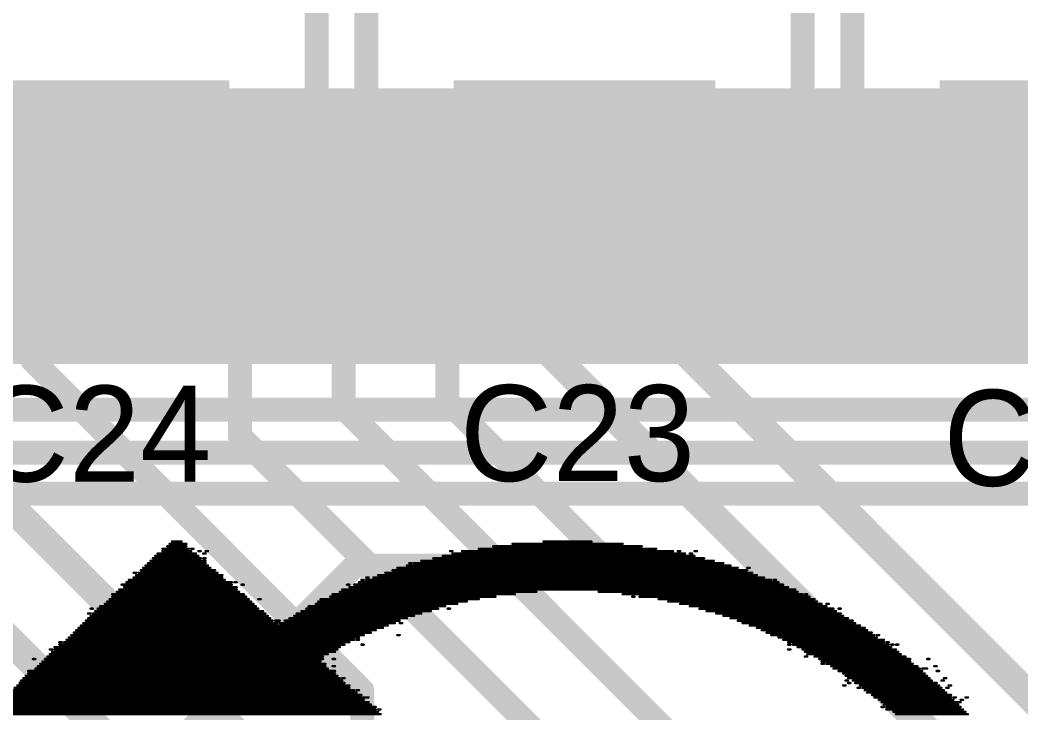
# Model space of a CAD drawing. Header units: millimetres. Extents: x 0.85 to 4.91, y 0.77 to 5.15.
# Drawn here: x 2.6812 to 3.0988, y 1.9545 to 2.2435 of the extents above; entities that cross this region are included whole.
import ezdxf

# ---------------------------------------------------------------- set-up
doc = ezdxf.new("R2010")
doc.units = ezdxf.units.MM
doc.header["$MEASUREMENT"] = 0
for name, color, linetype in [('BottomLayer', 5, 'Continuous'), ('BottomOverlay', 54, 'Continuous'), ('BottomPaste', 16, 'Continuous'), ('BottomSolder', 6, 'Continuous'), ('MultiLayer', 9, 'Continuous'), ('TopLayer', 1, 'Continuous'), ('TopOverlay', 2, 'Continuous'), ('TopPaste', 8, 'Continuous'), ('TopSolder', 216, 'Continuous'), ('ViaHoleLayer', 16, 'Continuous')]:
    doc.layers.add(name, color=color, linetype=linetype)

# ---------------------------------------------------------------- blocks, each defined once
blk = doc.blocks.new('S5P4418_B_8')
at = {"layer": 'BottomLayer'}
for points in [[(-0.03543, -0.98032), (-0.03543, -1.02756), (-0.00787, -0.98032), (-0.00787, -1.02756)], [(0.00787, -0.98032), (0.00787, -1.02756), (0.03543, -0.98032), (0.03543, -1.02756)], [(0.05118, -0.98032), (0.05118, -1.02756), (0.07874, -0.98032), (0.07874, -1.02756)], [(0.09449, -0.98032), (0.09449, -1.02756), (0.12205, -0.98032), (0.12205, -1.02756)], [(0.1378, -0.98032), (0.1378, -1.02756), (0.16535, -0.98032), (0.16535, -1.02756)], [(0.1811, -0.98032), (0.1811, -1.02756), (0.20866, -0.98032), (0.20866, -1.02756)], [(0.22441, -0.98032), (0.22441, -1.02756), (0.25197, -0.98032), (0.25197, -1.02756)], [(0.26772, -0.98032), (0.26772, -1.02756), (0.29528, -0.98032), (0.29528, -1.02756)], [(0.31102, -0.98032), (0.31102, -1.02756), (0.33858, -0.98032), (0.33858, -1.02756)], [(0.35433, -0.98032), (0.35433, -1.02756), (0.38189, -0.98032), (0.38189, -1.02756)]]:
    blk.add_solid(points, dxfattribs=at)
at = {"layer": 'BottomPaste'}
for points in [[(-0.03543, -0.98032), (-0.03543, -1.02756), (-0.00787, -0.98032), (-0.00787, -1.02756)], [(0.00787, -0.98032), (0.00787, -1.02756), (0.03543, -0.98032), (0.03543, -1.02756)], [(0.05118, -0.98032), (0.05118, -1.02756), (0.07874, -0.98032), (0.07874, -1.02756)], [(0.09449, -0.98032), (0.09449, -1.02756), (0.12205, -0.98032), (0.12205, -1.02756)], [(0.1378, -0.98032), (0.1378, -1.02756), (0.16535, -0.98032), (0.16535, -1.02756)], [(0.1811, -0.98032), (0.1811, -1.02756), (0.20866, -0.98032), (0.20866, -1.02756)], [(0.22441, -0.98032), (0.22441, -1.02756), (0.25197, -0.98032), (0.25197, -1.02756)], [(0.26772, -0.98032), (0.26772, -1.02756), (0.29528, -0.98032), (0.29528, -1.02756)], [(0.31102, -0.98032), (0.31102, -1.02756), (0.33858, -0.98032), (0.33858, -1.02756)], [(0.35433, -0.98032), (0.35433, -1.02756), (0.38189, -0.98032), (0.38189, -1.02756)]]:
    blk.add_solid(points, dxfattribs=at)
at = {"layer": 'BottomSolder'}
for points in [[(-0.03943, -0.97632), (-0.03943, -1.03156), (-0.00387, -0.97632), (-0.00387, -1.03156)], [(0.00387, -0.97632), (0.00387, -1.03156), (0.03943, -0.97632), (0.03943, -1.03156)], [(0.04718, -0.97632), (0.04718, -1.03156), (0.08274, -0.97632), (0.08274, -1.03156)], [(0.09049, -0.97632), (0.09049, -1.03156), (0.12605, -0.97632), (0.12605, -1.03156)], [(0.1338, -0.97632), (0.1338, -1.03156), (0.16935, -0.97632), (0.16935, -1.03156)], [(0.1771, -0.97632), (0.1771, -1.03156), (0.21266, -0.97632), (0.21266, -1.03156)], [(0.22041, -0.97632), (0.22041, -1.03156), (0.25597, -0.97632), (0.25597, -1.03156)], [(0.26372, -0.97632), (0.26372, -1.03156), (0.29928, -0.97632), (0.29928, -1.03156)], [(0.30702, -0.97632), (0.30702, -1.03156), (0.34258, -0.97632), (0.34258, -1.03156)], [(0.35033, -0.97632), (0.35033, -1.03156), (0.38589, -0.97632), (0.38589, -1.03156)]]:
    blk.add_solid(points, dxfattribs=at)
blk = doc.blocks.new('593D107X9016D2TE3_77')
at = {"layer": 'TopLayer'}
blk.add_solid([(0.07185, -0.05059), (0.18169, -0.05059), (0.07185, 0.05059), (0.18169, 0.05059)], dxfattribs=at)
at = {"layer": 'TopOverlay', "const_width": 0.01}
for points in [[(0.15, -0.091), (0.15, -0.062)], [(0.15, -0.091), (-0.142, -0.091)]]:
    blk.add_lwpolyline(points, dxfattribs=at)
at = {"layer": 'TopOverlay', "const_width": 0.005}
for points in [[(0.1475, -0.062, 1), (0.1525, -0.062, 1)], [(0.1475, -0.091, 1), (0.1525, -0.091, 1)], [(0.1475, -0.091, 1), (0.1525, -0.091, 1)]]:
    blk.add_lwpolyline(points, format="xyb", close=True, dxfattribs=at)
at = {"layer": 'TopPaste'}
blk.add_solid([(0.07185, -0.05059), (0.18169, -0.05059), (0.07185, 0.05059), (0.18169, 0.05059)], dxfattribs=at)
at = {"layer": 'TopSolder'}
blk.add_solid([(0.06785, -0.05459), (0.18569, -0.05459), (0.06785, 0.05459), (0.18569, 0.05459)], dxfattribs=at)
blk = doc.blocks.new('593D107X9016D2TE3_132')
at = {"layer": 'TopLayer'}
blk.add_solid([(0.07185, -0.05059), (0.18169, -0.05059), (0.07185, 0.05059), (0.18169, 0.05059)], dxfattribs=at)
at = {"layer": 'TopOverlay', "const_width": 0.01}
for points in [[(0.15, 0.091), (-0.142, 0.091)], [(0.15, 0.062), (0.15, 0.091)]]:
    blk.add_lwpolyline(points, dxfattribs=at)
at = {"layer": 'TopOverlay', "const_width": 0.005}
for points in [[(0.1475, 0.091, 1), (0.1525, 0.091, 1)], [(0.1475, 0.091, 1), (0.1525, 0.091, 1)], [(0.1475, 0.062, 1), (0.1525, 0.062, 1)]]:
    blk.add_lwpolyline(points, format="xyb", close=True, dxfattribs=at)
at = {"layer": 'TopPaste'}
blk.add_solid([(0.07185, -0.05059), (0.18169, -0.05059), (0.07185, 0.05059), (0.18169, 0.05059)], dxfattribs=at)
at = {"layer": 'TopSolder'}
blk.add_solid([(0.06785, -0.05459), (0.18569, -0.05459), (0.06785, 0.05459), (0.18569, 0.05459)], dxfattribs=at)
blk = doc.blocks.new('593D107X9016D2TE3_250')
at = {"layer": 'TopLayer'}
blk.add_solid([(0.07185, -0.05059), (0.18169, -0.05059), (0.07185, 0.05059), (0.18169, 0.05059)], dxfattribs=at)
at = {"layer": 'TopOverlay', "const_width": 0.01}
for points in [[(0.15, 0.091), (-0.142, 0.091)], [(0.15, 0.062), (0.15, 0.091)], [(0.15, -0.091), (0.15, -0.062)], [(0.15, -0.091), (-0.142, -0.091)]]:
    blk.add_lwpolyline(points, dxfattribs=at)
at = {"layer": 'TopOverlay', "const_width": 0.005}
for points in [[(0.1475, 0.091, 1), (0.1525, 0.091, 1)], [(0.1475, 0.091, 1), (0.1525, 0.091, 1)], [(0.1475, 0.062, 1), (0.1525, 0.062, 1)], [(0.1475, -0.062, 1), (0.1525, -0.062, 1)], [(0.1475, -0.091, 1), (0.1525, -0.091, 1)], [(0.1475, -0.091, 1), (0.1525, -0.091, 1)]]:
    blk.add_lwpolyline(points, format="xyb", close=True, dxfattribs=at)
at = {"layer": 'TopPaste'}
blk.add_solid([(0.07185, -0.05059), (0.18169, -0.05059), (0.07185, 0.05059), (0.18169, 0.05059)], dxfattribs=at)
at = {"layer": 'TopSolder'}
blk.add_solid([(0.06785, -0.05459), (0.18569, -0.05459), (0.06785, 0.05459), (0.18569, 0.05459)], dxfattribs=at)

msp = doc.modelspace()

# ---------------------------------------------------------------- linework, layer by layer
at = {"layer": 'BottomLayer'}
for points, const_width in [([(2.68635, 2.10165), (2.68635, 2.16406)], 0.01), ([(2.77296, 2.07004), (2.77296, 2.16406)], 0.01), ([(2.81627, 2.08173), (2.81627, 2.16406)], 0.01), ([(2.85957, 2.08443), (2.85957, 2.16406)], 0.01), ([(2.90288, 2.10412), (2.90288, 2.16406)], 0.012), ([(2.94619, 2.11781), (2.94619, 2.16406)], 0.012), ([(2.94619, 2.11781), (3.123, 1.941)], 0.012), ([(2.90288, 2.10412), (3.09, 1.917)], 0.012), ([(2.68635, 2.10165), (2.824, 1.964)], 0.01), ([(2.85957, 2.08443), (2.928, 2.016)], 0.01), ([(2.81627, 2.08173), (3.001, 1.897)], 0.01), ([(2.64304, 2.07496), (2.786, 1.932)], 0.012), ([(2.77296, 2.07004), (2.969, 1.874)], 0.01), ([(2.59973, 2.06227), (2.808, 1.854)], 0.012), ([(2.824, 1.91), (2.824, 1.964)], 0.01)]:
    msp.add_lwpolyline(points, dxfattribs=dict(at, const_width=const_width))
for points, const_width in [([(2.68385, 2.16406, 1), (2.68885, 2.16406, 1)], 0.005), ([(2.77046, 2.16406, 1), (2.77546, 2.16406, 1)], 0.005), ([(2.81377, 2.16406, 1), (2.81877, 2.16406, 1)], 0.005), ([(2.85707, 2.16406, 1), (2.86207, 2.16406, 1)], 0.005), ([(2.89988, 2.16406, 1), (2.90588, 2.16406, 1)], 0.006), ([(2.94319, 2.16406, 1), (2.94919, 2.16406, 1)], 0.006), ([(2.94319, 2.11781, 1), (2.94919, 2.11781, 1)], 0.006), ([(2.94319, 2.11781, 1), (2.94919, 2.11781, 1)], 0.006), ([(2.89988, 2.10412, 1), (2.90588, 2.10412, 1)], 0.006), ([(2.89988, 2.10412, 1), (2.90588, 2.10412, 1)], 0.006), ([(2.68385, 2.10165, 1), (2.68885, 2.10165, 1)], 0.005), ([(2.68385, 2.10165, 1), (2.68885, 2.10165, 1)], 0.005), ([(2.85707, 2.08443, 1), (2.86207, 2.08443, 1)], 0.005), ([(2.85707, 2.08443, 1), (2.86207, 2.08443, 1)], 0.005), ([(2.81377, 2.08173, 1), (2.81877, 2.08173, 1)], 0.005), ([(2.81377, 2.08173, 1), (2.81877, 2.08173, 1)], 0.005), ([(2.77046, 2.07004, 1), (2.77546, 2.07004, 1)], 0.005), ([(2.77046, 2.07004, 1), (2.77546, 2.07004, 1)], 0.005), ([(2.92406, 2.016, 1), (2.93194, 2.016, 1)], 0.00787), ([(2.9255, 2.016, 1), (2.9305, 2.016, 1)], 0.005), ([(2.8215, 1.964, 1), (2.8265, 1.964, 1)], 0.005), ([(2.8215, 1.964, 1), (2.8265, 1.964, 1)], 0.005)]:
    msp.add_lwpolyline(points, format="xyb", close=True, dxfattribs=dict(at, const_width=const_width))
at = {"layer": 'BottomOverlay', "const_width": 0.001}
for points in [[(2.74365, 2.025), (2.75065, 2.025)], [(2.74465, 2.026), (2.74865, 2.026)], [(2.88665, 2.025), (2.93265, 2.025)], [(2.89965, 2.026), (2.91965, 2.026)], [(2.73865, 2.021), (2.75465, 2.021)], [(2.74065, 2.023), (2.75165, 2.023)], [(2.74065, 2.022), (2.75265, 2.022)], [(2.74265, 2.024), (2.75065, 2.024)], [(2.75265, 2.023), (2.75365, 2.023)], [(2.75565, 2.022), (2.75665, 2.022)], [(2.75765, 2.021), (2.75865, 2.021)], [(2.75865, 2.022), (2.75965, 2.022)], [(2.86065, 2.022), (2.86165, 2.022)], [(2.86165, 2.021), (2.95865, 2.021)], [(2.86565, 2.022), (2.95365, 2.022)], [(2.87265, 2.023), (2.94665, 2.023)], [(2.87865, 2.024), (2.94065, 2.024)], [(2.95565, 2.022), (2.95665, 2.022)], [(2.96065, 2.021), (2.96165, 2.021)], [(2.96265, 2.022), (2.96365, 2.022)], [(2.73465, 2.017), (2.75865, 2.017)], [(2.73565, 2.018), (2.75865, 2.018)], [(2.73665, 2.019), (2.75665, 2.019)], [(2.73765, 2.02), (2.75565, 2.02)], [(2.75765, 2.019), (2.75865, 2.019)], [(2.84365, 2.017), (2.84465, 2.017)], [(2.84565, 2.017), (2.97465, 2.017)], [(2.84865, 2.018), (2.97065, 2.018)], [(2.85365, 2.019), (2.96665, 2.019)], [(2.85765, 2.02), (2.96265, 2.02)], [(2.72865, 2.013), (2.72965, 2.013)], [(2.73065, 2.013), (2.76365, 2.013)], [(2.73165, 2.014), (2.76265, 2.014)], [(2.73265, 2.015), (2.76065, 2.015)], [(2.73365, 2.016), (2.75965, 2.016)], [(2.83365, 2.013), (2.98665, 2.013)], [(2.83665, 2.014), (2.98465, 2.014)], [(2.83865, 2.015), (2.98065, 2.015)], [(2.84265, 2.016), (2.97765, 2.016)], [(2.98465, 2.015), (2.98565, 2.015)], [(2.72565, 2.009), (2.76965, 2.009)], [(2.72665, 2.01), (2.76665, 2.01)], [(2.72865, 2.011), (2.76565, 2.011)], [(2.72965, 2.012), (2.76565, 2.012)], [(2.77065, 2.009), (2.77165, 2.009)], [(2.82265, 2.009), (2.99765, 2.009)], [(2.82365, 2.01), (2.82465, 2.01)], [(2.82565, 2.011), (2.82665, 2.011)], [(2.82565, 2.01), (2.99465, 2.01)], [(2.82865, 2.011), (2.99165, 2.011)], [(2.83065, 2.012), (2.98865, 2.012)], [(2.99565, 2.01), (2.99665, 2.01)], [(2.71965, 2.004), (2.77465, 2.004)], [(2.72165, 2.005), (2.77265, 2.005)], [(2.72265, 2.006), (2.77165, 2.006)], [(2.72365, 2.008), (2.76965, 2.008)], [(2.72465, 2.007), (2.77165, 2.007)], [(2.77365, 2.008), (2.77465, 2.008)], [(2.81165, 2.004), (2.88765, 2.004)], [(2.81465, 2.005), (2.89665, 2.005)], [(2.81565, 2.006), (3.00465, 2.006)], [(2.81765, 2.008), (2.81865, 2.008)], [(2.81865, 2.007), (3.00165, 2.007)], [(2.82065, 2.008), (2.99965, 2.008)], [(2.92265, 2.005), (3.00565, 2.005)], [(2.93265, 2.004), (3.00765, 2.004)], [(3.00865, 2.004), (3.00965, 2.004)], [(2.71665, 2), (2.77865, 2)], [(2.71765, 2.001), (2.77765, 2.001)], [(2.71865, 2.002), (2.77665, 2.002)], [(2.71965, 2.003), (2.77565, 2.003)], [(2.78065, 2.002), (2.78165, 2.002)], [(2.80465, 2), (2.86365, 2)], [(2.80565, 2.001), (2.86765, 2.001)], [(2.80665, 2.002), (2.87265, 2.002)], [(2.81065, 2.003), (2.87965, 2.003)], [(2.93665, 2.003), (2.93765, 2.003)], [(2.93965, 2.003), (3.01065, 2.003)], [(2.94765, 2.002), (3.01265, 2.002)], [(2.95165, 2.001), (3.01365, 2.001)], [(2.95665, 2), (3.01565, 2)], [(3.01765, 2), (3.01865, 2)], [(2.70965, 1.996), (2.71065, 1.996)], [(2.71065, 1.998), (2.71165, 1.998)], [(2.71165, 1.996), (2.78365, 1.996)], [(2.71265, 1.997), (2.78265, 1.997)], [(2.71365, 1.998), (2.78065, 1.998)], [(2.71465, 1.999), (2.77965, 1.999)], [(2.79665, 1.996), (2.84865, 1.996)], [(2.79865, 1.997), (2.85265, 1.997)], [(2.80065, 1.998), (2.85565, 1.998)], [(2.80165, 1.999), (2.85865, 1.999)], [(2.85965, 1.998), (2.86065, 1.998)], [(2.96065, 1.999), (3.01765, 1.999)], [(2.96465, 1.998), (3.02065, 1.998)], [(2.96765, 1.997), (3.02165, 1.997)], [(2.97165, 1.996), (3.02365, 1.996)], [(3.02265, 1.998), (3.02365, 1.998)], [(2.70765, 1.992), (2.78865, 1.992)], [(2.70865, 1.993), (2.78665, 1.993)], [(2.70965, 1.994), (2.78565, 1.994)], [(2.71065, 1.995), (2.78465, 1.995)], [(2.78765, 1.993), (2.78965, 1.993)], [(2.78965, 1.992), (2.83765, 1.992)], [(2.79165, 1.993), (2.83965, 1.993)], [(2.79365, 1.994), (2.84265, 1.994)], [(2.79565, 1.995), (2.84565, 1.995)], [(2.83965, 1.992), (2.84065, 1.992)], [(2.97465, 1.995), (3.02465, 1.995)], [(2.97765, 1.994), (3.02665, 1.994)], [(2.98065, 1.993), (3.02865, 1.993)], [(2.98265, 1.992), (3.02965, 1.992)], [(2.70365, 1.988), (2.82765, 1.988)], [(2.70465, 1.989), (2.82965, 1.989)], [(2.70565, 1.99), (2.83265, 1.99)], [(2.70665, 1.991), (2.83465, 1.991)], [(2.98565, 1.991), (3.03165, 1.991)], [(2.98865, 1.99), (3.03365, 1.99)], [(2.99065, 1.989), (3.03465, 1.989)], [(2.99265, 1.988), (3.03665, 1.988)], [(2.69765, 1.984), (2.69865, 1.984)], [(2.69765, 1.983), (2.81665, 1.983)], [(2.69965, 1.984), (2.81865, 1.984)], [(2.70065, 1.985), (2.82065, 1.985)], [(2.70165, 1.986), (2.82265, 1.986)], [(2.70265, 1.987), (2.82465, 1.987)], [(2.82165, 1.985), (2.82265, 1.985)], [(2.82365, 1.983), (2.82465, 1.983)], [(2.83865, 1.987), (2.83965, 1.987)], [(2.99465, 1.987), (3.03765, 1.987)], [(2.99765, 1.986), (3.03865, 1.986)], [(2.99965, 1.985), (3.04165, 1.985)], [(3.00165, 1.984), (3.04165, 1.984)], [(3.00165, 1.983), (3.00265, 1.983)], [(3.00365, 1.983), (3.04365, 1.983)], [(3.03865, 1.987), (3.03965, 1.987)], [(3.04265, 1.984), (3.04365, 1.984)], [(3.04465, 1.983), (3.04565, 1.983)], [(3.04665, 1.983), (3.04765, 1.983)], [(2.69365, 1.981), (2.69465, 1.981)], [(2.69365, 1.979), (2.80965, 1.979)], [(2.69465, 1.98), (2.81265, 1.98)], [(2.69565, 1.982), (2.81465, 1.982)], [(2.69565, 1.981), (2.81365, 1.981)], [(3.00165, 1.981), (3.00265, 1.981)], [(3.00565, 1.982), (3.04465, 1.982)], [(3.00765, 1.981), (3.04665, 1.981)], [(3.00865, 1.98), (3.04765, 1.98)], [(3.00965, 1.979), (3.04865, 1.979)], [(2.68665, 1.977), (2.68765, 1.977)], [(2.68965, 1.975), (2.80865, 1.975)], [(2.69065, 1.976), (2.80665, 1.976)], [(2.69165, 1.977), (2.80765, 1.977)], [(2.69265, 1.978), (2.80765, 1.978)], [(2.81165, 1.977), (2.81265, 1.977)], [(3.00865, 1.978), (3.00965, 1.978)], [(3.01265, 1.978), (3.05065, 1.978)], [(3.01465, 1.977), (3.05265, 1.977)], [(3.01565, 1.976), (3.05265, 1.976)], [(3.01565, 1.975), (3.01665, 1.975)], [(3.01765, 1.975), (3.05365, 1.975)], [(3.05965, 1.977), (3.06065, 1.977)], [(2.68465, 1.972), (2.81265, 1.972)], [(2.68465, 1.971), (2.81265, 1.971)], [(2.68765, 1.973), (2.80965, 1.973)], [(2.68865, 1.974), (2.80865, 1.974)], [(2.81165, 1.974), (2.81265, 1.974)], [(3.01965, 1.974), (3.05565, 1.974)], [(3.02065, 1.973), (3.05665, 1.973)], [(3.02265, 1.972), (3.05765, 1.972)], [(3.02465, 1.971), (3.05865, 1.971)], [(3.05765, 1.973), (3.05965, 1.973)], [(3.06265, 1.974), (3.06365, 1.974)], [(3.06365, 1.972), (3.06465, 1.972)], [(2.68065, 1.967), (2.81665, 1.967)], [(2.68165, 1.968), (2.81565, 1.968)], [(2.68265, 1.969), (2.81465, 1.969)], [(2.68365, 1.97), (2.81365, 1.97)], [(2.81565, 1.969), (2.81665, 1.969)], [(3.02565, 1.97), (3.05965, 1.97)], [(3.02565, 1.968), (3.02665, 1.968)], [(3.02665, 1.969), (3.06065, 1.969)], [(3.02665, 1.967), (3.02765, 1.967)], [(3.02865, 1.968), (3.06165, 1.968)], [(3.02965, 1.967), (3.06365, 1.967)], [(3.06565, 1.968), (3.06665, 1.968)], [(3.06665, 1.969), (3.06765, 1.969)], [(2.67665, 1.963), (2.82165, 1.963)], [(2.67765, 1.964), (2.82065, 1.964)], [(2.67865, 1.965), (2.81865, 1.965)], [(2.67965, 1.966), (2.81865, 1.966)], [(2.82165, 1.964), (2.82265, 1.964)], [(3.02465, 1.966), (3.02565, 1.966)], [(3.03065, 1.965), (3.03165, 1.965)], [(3.03165, 1.966), (3.06465, 1.966)], [(3.03265, 1.965), (3.06565, 1.965)], [(3.03365, 1.964), (3.06665, 1.964)], [(3.03465, 1.963), (3.06765, 1.963)], [(3.06765, 1.965), (3.06865, 1.965)], [(3.06865, 1.966), (3.06965, 1.966)], [(2.67065, 1.958), (2.82765, 1.958)], [(2.67165, 1.959), (2.82665, 1.959)], [(2.67265, 1.96), (2.82465, 1.96)], [(2.67465, 1.961), (2.82665, 1.961)], [(2.67565, 1.962), (2.82365, 1.962)], [(3.03665, 1.962), (3.06965, 1.962)], [(3.03765, 1.961), (3.06965, 1.961)], [(3.03965, 1.96), (3.07065, 1.96)], [(3.04065, 1.959), (3.07365, 1.959)], [(3.04165, 1.958), (3.07265, 1.958)], [(3.07065, 1.961), (3.07165, 1.961)], [(3.07365, 1.96), (3.07465, 1.96)], [(3.07565, 1.961), (3.07665, 1.961)], [(2.66665, 1.954), (2.83165, 1.954)], [(2.66765, 1.955), (2.83065, 1.955)], [(2.66865, 1.956), (2.82965, 1.956)], [(2.66965, 1.957), (2.82965, 1.957)], [(2.83065, 1.956), (2.83165, 1.956)], [(3.04065, 1.957), (3.04165, 1.957)], [(3.04265, 1.957), (3.07365, 1.957)], [(3.04265, 1.956), (3.07465, 1.956)], [(3.04565, 1.955), (3.07565, 1.955)], [(3.04665, 1.954), (3.07665, 1.954)]]:
    msp.add_lwpolyline(points, dxfattribs=at)
at = {"layer": 'BottomOverlay', "const_width": 0.0005}
for points in [[(2.7434, 2.025, 1), (2.7439, 2.025, 1)], [(2.7444, 2.026, 1), (2.7449, 2.026, 1)], [(2.7484, 2.026, 1), (2.7489, 2.026, 1)], [(2.7504, 2.025, 1), (2.7509, 2.025, 1)], [(2.8864, 2.025, 1), (2.8869, 2.025, 1)], [(2.8994, 2.026, 1), (2.8999, 2.026, 1)], [(2.9194, 2.026, 1), (2.9199, 2.026, 1)], [(2.9324, 2.025, 1), (2.9329, 2.025, 1)], [(2.7384, 2.021, 1), (2.7389, 2.021, 1)], [(2.7404, 2.023, 1), (2.7409, 2.023, 1)], [(2.7404, 2.022, 1), (2.7409, 2.022, 1)], [(2.7424, 2.024, 1), (2.7429, 2.024, 1)], [(2.7504, 2.024, 1), (2.7509, 2.024, 1)], [(2.7514, 2.023, 1), (2.7519, 2.023, 1)], [(2.7524, 2.023, 1), (2.7529, 2.023, 1)], [(2.7524, 2.022, 1), (2.7529, 2.022, 1)], [(2.7534, 2.023, 1), (2.7539, 2.023, 1)], [(2.7544, 2.021, 1), (2.7549, 2.021, 1)], [(2.7554, 2.022, 1), (2.7559, 2.022, 1)], [(2.7564, 2.022, 1), (2.7569, 2.022, 1)], [(2.7574, 2.021, 1), (2.7579, 2.021, 1)], [(2.7584, 2.022, 1), (2.7589, 2.022, 1)], [(2.7584, 2.021, 1), (2.7589, 2.021, 1)], [(2.7594, 2.022, 1), (2.7599, 2.022, 1)], [(2.8604, 2.022, 1), (2.8609, 2.022, 1)], [(2.8614, 2.022, 1), (2.8619, 2.022, 1)], [(2.8614, 2.021, 1), (2.8619, 2.021, 1)], [(2.8654, 2.022, 1), (2.8659, 2.022, 1)], [(2.8724, 2.023, 1), (2.8729, 2.023, 1)], [(2.8784, 2.024, 1), (2.8789, 2.024, 1)], [(2.9404, 2.024, 1), (2.9409, 2.024, 1)], [(2.9464, 2.023, 1), (2.9469, 2.023, 1)], [(2.9534, 2.022, 1), (2.9539, 2.022, 1)], [(2.9554, 2.022, 1), (2.9559, 2.022, 1)], [(2.9564, 2.022, 1), (2.9569, 2.022, 1)], [(2.9584, 2.021, 1), (2.9589, 2.021, 1)], [(2.9604, 2.021, 1), (2.9609, 2.021, 1)], [(2.9614, 2.021, 1), (2.9619, 2.021, 1)], [(2.9624, 2.022, 1), (2.9629, 2.022, 1)], [(2.9634, 2.022, 1), (2.9639, 2.022, 1)], [(2.7344, 2.017, 1), (2.7349, 2.017, 1)], [(2.7354, 2.018, 1), (2.7359, 2.018, 1)], [(2.7364, 2.019, 1), (2.7369, 2.019, 1)], [(2.7374, 2.02, 1), (2.7379, 2.02, 1)], [(2.7554, 2.02, 1), (2.7559, 2.02, 1)], [(2.7564, 2.019, 1), (2.7569, 2.019, 1)], [(2.7574, 2.019, 1), (2.7579, 2.019, 1)], [(2.7584, 2.019, 1), (2.7589, 2.019, 1)], [(2.7584, 2.018, 1), (2.7589, 2.018, 1)], [(2.7584, 2.017, 1), (2.7589, 2.017, 1)], [(2.8434, 2.017, 1), (2.8439, 2.017, 1)], [(2.8444, 2.017, 1), (2.8449, 2.017, 1)], [(2.8454, 2.017, 1), (2.8459, 2.017, 1)], [(2.8484, 2.018, 1), (2.8489, 2.018, 1)], [(2.8534, 2.019, 1), (2.8539, 2.019, 1)], [(2.8574, 2.02, 1), (2.8579, 2.02, 1)], [(2.9624, 2.02, 1), (2.9629, 2.02, 1)], [(2.9664, 2.019, 1), (2.9669, 2.019, 1)], [(2.9704, 2.018, 1), (2.9709, 2.018, 1)], [(2.9744, 2.017, 1), (2.9749, 2.017, 1)], [(2.7284, 2.013, 1), (2.7289, 2.013, 1)], [(2.7294, 2.013, 1), (2.7299, 2.013, 1)], [(2.7304, 2.013, 1), (2.7309, 2.013, 1)], [(2.7314, 2.014, 1), (2.7319, 2.014, 1)], [(2.7324, 2.015, 1), (2.7329, 2.015, 1)], [(2.7334, 2.016, 1), (2.7339, 2.016, 1)], [(2.7594, 2.016, 1), (2.7599, 2.016, 1)], [(2.7604, 2.015, 1), (2.7609, 2.015, 1)], [(2.7624, 2.014, 1), (2.7629, 2.014, 1)], [(2.7634, 2.013, 1), (2.7639, 2.013, 1)], [(2.8334, 2.013, 1), (2.8339, 2.013, 1)], [(2.8364, 2.014, 1), (2.8369, 2.014, 1)], [(2.8384, 2.015, 1), (2.8389, 2.015, 1)], [(2.8424, 2.016, 1), (2.8429, 2.016, 1)], [(2.9774, 2.016, 1), (2.9779, 2.016, 1)], [(2.9804, 2.015, 1), (2.9809, 2.015, 1)], [(2.9844, 2.015, 1), (2.9849, 2.015, 1)], [(2.9844, 2.014, 1), (2.9849, 2.014, 1)], [(2.9854, 2.015, 1), (2.9859, 2.015, 1)], [(2.9864, 2.013, 1), (2.9869, 2.013, 1)], [(2.7254, 2.009, 1), (2.7259, 2.009, 1)], [(2.7264, 2.01, 1), (2.7269, 2.01, 1)], [(2.7284, 2.011, 1), (2.7289, 2.011, 1)], [(2.7294, 2.012, 1), (2.7299, 2.012, 1)], [(2.7654, 2.012, 1), (2.7659, 2.012, 1)], [(2.7654, 2.011, 1), (2.7659, 2.011, 1)], [(2.7664, 2.01, 1), (2.7669, 2.01, 1)], [(2.7694, 2.009, 1), (2.7699, 2.009, 1)], [(2.7704, 2.009, 1), (2.7709, 2.009, 1)], [(2.7714, 2.009, 1), (2.7719, 2.009, 1)], [(2.8224, 2.009, 1), (2.8229, 2.009, 1)], [(2.8234, 2.01, 1), (2.8239, 2.01, 1)], [(2.8244, 2.01, 1), (2.8249, 2.01, 1)], [(2.8254, 2.011, 1), (2.8259, 2.011, 1)], [(2.8254, 2.01, 1), (2.8259, 2.01, 1)], [(2.8264, 2.011, 1), (2.8269, 2.011, 1)], [(2.8284, 2.011, 1), (2.8289, 2.011, 1)], [(2.8304, 2.012, 1), (2.8309, 2.012, 1)], [(2.9884, 2.012, 1), (2.9889, 2.012, 1)], [(2.9914, 2.011, 1), (2.9919, 2.011, 1)], [(2.9944, 2.01, 1), (2.9949, 2.01, 1)], [(2.9954, 2.01, 1), (2.9959, 2.01, 1)], [(2.9964, 2.01, 1), (2.9969, 2.01, 1)], [(2.9974, 2.009, 1), (2.9979, 2.009, 1)], [(2.7194, 2.004, 1), (2.7199, 2.004, 1)], [(2.7214, 2.005, 1), (2.7219, 2.005, 1)], [(2.7224, 2.006, 1), (2.7229, 2.006, 1)], [(2.7234, 2.008, 1), (2.7239, 2.008, 1)], [(2.7244, 2.007, 1), (2.7249, 2.007, 1)], [(2.7694, 2.008, 1), (2.7699, 2.008, 1)], [(2.7714, 2.007, 1), (2.7719, 2.007, 1)], [(2.7714, 2.006, 1), (2.7719, 2.006, 1)], [(2.7724, 2.005, 1), (2.7729, 2.005, 1)], [(2.7734, 2.008, 1), (2.7739, 2.008, 1)], [(2.7744, 2.008, 1), (2.7749, 2.008, 1)], [(2.7744, 2.004, 1), (2.7749, 2.004, 1)], [(2.8114, 2.004, 1), (2.8119, 2.004, 1)], [(2.8144, 2.005, 1), (2.8149, 2.005, 1)], [(2.8154, 2.006, 1), (2.8159, 2.006, 1)], [(2.8174, 2.008, 1), (2.8179, 2.008, 1)], [(2.8184, 2.008, 1), (2.8189, 2.008, 1)], [(2.8184, 2.007, 1), (2.8189, 2.007, 1)], [(2.8204, 2.008, 1), (2.8209, 2.008, 1)], [(2.8874, 2.004, 1), (2.8879, 2.004, 1)], [(2.8964, 2.005, 1), (2.8969, 2.005, 1)], [(2.9224, 2.005, 1), (2.9229, 2.005, 1)], [(2.9324, 2.004, 1), (2.9329, 2.004, 1)], [(2.9994, 2.008, 1), (2.9999, 2.008, 1)], [(3.0014, 2.007, 1), (3.0019, 2.007, 1)], [(3.0044, 2.006, 1), (3.0049, 2.006, 1)], [(3.0054, 2.005, 1), (3.0059, 2.005, 1)], [(3.0074, 2.004, 1), (3.0079, 2.004, 1)], [(3.0084, 2.004, 1), (3.0089, 2.004, 1)], [(3.0094, 2.004, 1), (3.0099, 2.004, 1)], [(2.7164, 2, 1), (2.7169, 2, 1)], [(2.7174, 2.001, 1), (2.7179, 2.001, 1)], [(2.7184, 2.002, 1), (2.7189, 2.002, 1)], [(2.7194, 2.003, 1), (2.7199, 2.003, 1)], [(2.7754, 2.003, 1), (2.7759, 2.003, 1)], [(2.7764, 2.002, 1), (2.7769, 2.002, 1)], [(2.7774, 2.001, 1), (2.7779, 2.001, 1)], [(2.7784, 2, 1), (2.7789, 2, 1)], [(2.7804, 2.002, 1), (2.7809, 2.002, 1)], [(2.7814, 2.002, 1), (2.7819, 2.002, 1)], [(2.8044, 2, 1), (2.8049, 2, 1)], [(2.8054, 2.001, 1), (2.8059, 2.001, 1)], [(2.8064, 2.002, 1), (2.8069, 2.002, 1)], [(2.8104, 2.003, 1), (2.8109, 2.003, 1)], [(2.8634, 2, 1), (2.8639, 2, 1)], [(2.8674, 2.001, 1), (2.8679, 2.001, 1)], [(2.8724, 2.002, 1), (2.8729, 2.002, 1)], [(2.8794, 2.003, 1), (2.8799, 2.003, 1)], [(2.9364, 2.003, 1), (2.9369, 2.003, 1)], [(2.9374, 2.003, 1), (2.9379, 2.003, 1)], [(2.9394, 2.003, 1), (2.9399, 2.003, 1)], [(2.9474, 2.002, 1), (2.9479, 2.002, 1)], [(2.9514, 2.001, 1), (2.9519, 2.001, 1)], [(2.9564, 2, 1), (2.9569, 2, 1)], [(3.0104, 2.003, 1), (3.0109, 2.003, 1)], [(3.0124, 2.002, 1), (3.0129, 2.002, 1)], [(3.0134, 2.001, 1), (3.0139, 2.001, 1)], [(3.0154, 2, 1), (3.0159, 2, 1)], [(3.0174, 2, 1), (3.0179, 2, 1)], [(3.0184, 2, 1), (3.0189, 2, 1)], [(2.7094, 1.996, 1), (2.7099, 1.996, 1)], [(2.7104, 1.998, 1), (2.7109, 1.998, 1)], [(2.7104, 1.996, 1), (2.7109, 1.996, 1)], [(2.7114, 1.998, 1), (2.7119, 1.998, 1)], [(2.7114, 1.996, 1), (2.7119, 1.996, 1)], [(2.7124, 1.997, 1), (2.7129, 1.997, 1)], [(2.7134, 1.998, 1), (2.7139, 1.998, 1)], [(2.7144, 1.999, 1), (2.7149, 1.999, 1)], [(2.7794, 1.999, 1), (2.7799, 1.999, 1)], [(2.7804, 1.998, 1), (2.7809, 1.998, 1)], [(2.7824, 1.997, 1), (2.7829, 1.997, 1)], [(2.7834, 1.996, 1), (2.7839, 1.996, 1)], [(2.7964, 1.996, 1), (2.7969, 1.996, 1)], [(2.7984, 1.997, 1), (2.7989, 1.997, 1)], [(2.8004, 1.998, 1), (2.8009, 1.998, 1)], [(2.8014, 1.999, 1), (2.8019, 1.999, 1)], [(2.8484, 1.996, 1), (2.8489, 1.996, 1)], [(2.8524, 1.997, 1), (2.8529, 1.997, 1)], [(2.8554, 1.998, 1), (2.8559, 1.998, 1)], [(2.8584, 1.999, 1), (2.8589, 1.999, 1)], [(2.8594, 1.998, 1), (2.8599, 1.998, 1)], [(2.8604, 1.998, 1), (2.8609, 1.998, 1)], [(2.9604, 1.999, 1), (2.9609, 1.999, 1)], [(2.9644, 1.998, 1), (2.9649, 1.998, 1)], [(2.9674, 1.997, 1), (2.9679, 1.997, 1)], [(2.9714, 1.996, 1), (2.9719, 1.996, 1)], [(3.0174, 1.999, 1), (3.0179, 1.999, 1)], [(3.0204, 1.998, 1), (3.0209, 1.998, 1)], [(3.0214, 1.997, 1), (3.0219, 1.997, 1)], [(3.0224, 1.998, 1), (3.0229, 1.998, 1)], [(3.0234, 1.998, 1), (3.0239, 1.998, 1)], [(3.0234, 1.996, 1), (3.0239, 1.996, 1)], [(2.7074, 1.992, 1), (2.7079, 1.992, 1)], [(2.7084, 1.993, 1), (2.7089, 1.993, 1)], [(2.7094, 1.994, 1), (2.7099, 1.994, 1)], [(2.7104, 1.995, 1), (2.7109, 1.995, 1)], [(2.7844, 1.995, 1), (2.7849, 1.995, 1)], [(2.7854, 1.994, 1), (2.7859, 1.994, 1)], [(2.7864, 1.993, 1), (2.7869, 1.993, 1)], [(2.7874, 1.993, 1), (2.7879, 1.993, 1)], [(2.7884, 1.992, 1), (2.7889, 1.992, 1)], [(2.7894, 1.993, 1), (2.7899, 1.993, 1)], [(2.7894, 1.992, 1), (2.7899, 1.992, 1)], [(2.7914, 1.993, 1), (2.7919, 1.993, 1)], [(2.7934, 1.994, 1), (2.7939, 1.994, 1)], [(2.7954, 1.995, 1), (2.7959, 1.995, 1)], [(2.8374, 1.992, 1), (2.8379, 1.992, 1)], [(2.8394, 1.993, 1), (2.8399, 1.993, 1)], [(2.8394, 1.992, 1), (2.8399, 1.992, 1)], [(2.8404, 1.992, 1), (2.8409, 1.992, 1)], [(2.8424, 1.994, 1), (2.8429, 1.994, 1)], [(2.8454, 1.995, 1), (2.8459, 1.995, 1)], [(2.9744, 1.995, 1), (2.9749, 1.995, 1)], [(2.9774, 1.994, 1), (2.9779, 1.994, 1)], [(2.9804, 1.993, 1), (2.9809, 1.993, 1)], [(2.9824, 1.992, 1), (2.9829, 1.992, 1)], [(3.0244, 1.995, 1), (3.0249, 1.995, 1)], [(3.0264, 1.994, 1), (3.0269, 1.994, 1)], [(3.0284, 1.993, 1), (3.0289, 1.993, 1)], [(3.0294, 1.992, 1), (3.0299, 1.992, 1)], [(2.7034, 1.988, 1), (2.7039, 1.988, 1)], [(2.7044, 1.989, 1), (2.7049, 1.989, 1)], [(2.7054, 1.99, 1), (2.7059, 1.99, 1)], [(2.7064, 1.991, 1), (2.7069, 1.991, 1)], [(2.8274, 1.988, 1), (2.8279, 1.988, 1)], [(2.8294, 1.989, 1), (2.8299, 1.989, 1)], [(2.8324, 1.99, 1), (2.8329, 1.99, 1)], [(2.8344, 1.991, 1), (2.8349, 1.991, 1)], [(2.9854, 1.991, 1), (2.9859, 1.991, 1)], [(2.9884, 1.99, 1), (2.9889, 1.99, 1)], [(2.9904, 1.989, 1), (2.9909, 1.989, 1)], [(2.9924, 1.988, 1), (2.9929, 1.988, 1)], [(3.0314, 1.991, 1), (3.0319, 1.991, 1)], [(3.0334, 1.99, 1), (3.0339, 1.99, 1)], [(3.0344, 1.989, 1), (3.0349, 1.989, 1)], [(3.0364, 1.988, 1), (3.0369, 1.988, 1)], [(2.6974, 1.984, 1), (2.6979, 1.984, 1)], [(2.6974, 1.983, 1), (2.6979, 1.983, 1)], [(2.6984, 1.984, 1), (2.6989, 1.984, 1)], [(2.6994, 1.984, 1), (2.6999, 1.984, 1)], [(2.7004, 1.985, 1), (2.7009, 1.985, 1)], [(2.7014, 1.986, 1), (2.7019, 1.986, 1)], [(2.7024, 1.987, 1), (2.7029, 1.987, 1)], [(2.8164, 1.983, 1), (2.8169, 1.983, 1)], [(2.8184, 1.984, 1), (2.8189, 1.984, 1)], [(2.8204, 1.985, 1), (2.8209, 1.985, 1)], [(2.8214, 1.985, 1), (2.8219, 1.985, 1)], [(2.8224, 1.986, 1), (2.8229, 1.986, 1)], [(2.8224, 1.985, 1), (2.8229, 1.985, 1)], [(2.8234, 1.983, 1), (2.8239, 1.983, 1)], [(2.8244, 1.987, 1), (2.8249, 1.987, 1)], [(2.8244, 1.983, 1), (2.8249, 1.983, 1)], [(2.8384, 1.987, 1), (2.8389, 1.987, 1)], [(2.8394, 1.987, 1), (2.8399, 1.987, 1)], [(2.9944, 1.987, 1), (2.9949, 1.987, 1)], [(2.9974, 1.986, 1), (2.9979, 1.986, 1)], [(2.9994, 1.985, 1), (2.9999, 1.985, 1)], [(3.0014, 1.984, 1), (3.0019, 1.984, 1)], [(3.0014, 1.983, 1), (3.0019, 1.983, 1)], [(3.0024, 1.983, 1), (3.0029, 1.983, 1)], [(3.0034, 1.983, 1), (3.0039, 1.983, 1)], [(3.0374, 1.987, 1), (3.0379, 1.987, 1)], [(3.0384, 1.987, 1), (3.0389, 1.987, 1)], [(3.0384, 1.986, 1), (3.0389, 1.986, 1)], [(3.0394, 1.987, 1), (3.0399, 1.987, 1)], [(3.0414, 1.985, 1), (3.0419, 1.985, 1)], [(3.0414, 1.984, 1), (3.0419, 1.984, 1)], [(3.0424, 1.984, 1), (3.0429, 1.984, 1)], [(3.0434, 1.984, 1), (3.0439, 1.984, 1)], [(3.0434, 1.983, 1), (3.0439, 1.983, 1)], [(3.0444, 1.983, 1), (3.0449, 1.983, 1)], [(3.0454, 1.983, 1), (3.0459, 1.983, 1)], [(3.0464, 1.983, 1), (3.0469, 1.983, 1)], [(3.0474, 1.983, 1), (3.0479, 1.983, 1)], [(2.6934, 1.981, 1), (2.6939, 1.981, 1)], [(2.6934, 1.979, 1), (2.6939, 1.979, 1)], [(2.6944, 1.981, 1), (2.6949, 1.981, 1)], [(2.6944, 1.98, 1), (2.6949, 1.98, 1)], [(2.6954, 1.982, 1), (2.6959, 1.982, 1)], [(2.6954, 1.981, 1), (2.6959, 1.981, 1)], [(2.8094, 1.979, 1), (2.8099, 1.979, 1)], [(2.8124, 1.98, 1), (2.8129, 1.98, 1)], [(2.8134, 1.981, 1), (2.8139, 1.981, 1)], [(2.8144, 1.982, 1), (2.8149, 1.982, 1)], [(3.0014, 1.981, 1), (3.0019, 1.981, 1)], [(3.0024, 1.981, 1), (3.0029, 1.981, 1)], [(3.0054, 1.982, 1), (3.0059, 1.982, 1)], [(3.0074, 1.981, 1), (3.0079, 1.981, 1)], [(3.0084, 1.98, 1), (3.0089, 1.98, 1)], [(3.0094, 1.979, 1), (3.0099, 1.979, 1)], [(3.0444, 1.982, 1), (3.0449, 1.982, 1)], [(3.0464, 1.981, 1), (3.0469, 1.981, 1)], [(3.0474, 1.98, 1), (3.0479, 1.98, 1)], [(3.0484, 1.979, 1), (3.0489, 1.979, 1)], [(2.6864, 1.977, 1), (2.6869, 1.977, 1)], [(2.6874, 1.977, 1), (2.6879, 1.977, 1)], [(2.6894, 1.975, 1), (2.6899, 1.975, 1)], [(2.6904, 1.976, 1), (2.6909, 1.976, 1)], [(2.6914, 1.977, 1), (2.6919, 1.977, 1)], [(2.6924, 1.978, 1), (2.6929, 1.978, 1)], [(2.8064, 1.976, 1), (2.8069, 1.976, 1)], [(2.8074, 1.978, 1), (2.8079, 1.978, 1)], [(2.8074, 1.977, 1), (2.8079, 1.977, 1)], [(2.8084, 1.975, 1), (2.8089, 1.975, 1)], [(2.8114, 1.977, 1), (2.8119, 1.977, 1)], [(2.8124, 1.977, 1), (2.8129, 1.977, 1)], [(3.0084, 1.978, 1), (3.0089, 1.978, 1)], [(3.0094, 1.978, 1), (3.0099, 1.978, 1)], [(3.0124, 1.978, 1), (3.0129, 1.978, 1)], [(3.0144, 1.977, 1), (3.0149, 1.977, 1)], [(3.0154, 1.976, 1), (3.0159, 1.976, 1)], [(3.0154, 1.975, 1), (3.0159, 1.975, 1)], [(3.0164, 1.975, 1), (3.0169, 1.975, 1)], [(3.0174, 1.975, 1), (3.0179, 1.975, 1)], [(3.0504, 1.978, 1), (3.0509, 1.978, 1)], [(3.0524, 1.977, 1), (3.0529, 1.977, 1)], [(3.0524, 1.976, 1), (3.0529, 1.976, 1)], [(3.0534, 1.975, 1), (3.0539, 1.975, 1)], [(3.0594, 1.977, 1), (3.0599, 1.977, 1)], [(3.0604, 1.977, 1), (3.0609, 1.977, 1)], [(2.6844, 1.972, 1), (2.6849, 1.972, 1)], [(2.6844, 1.971, 1), (2.6849, 1.971, 1)], [(2.6874, 1.973, 1), (2.6879, 1.973, 1)], [(2.6884, 1.974, 1), (2.6889, 1.974, 1)], [(2.8084, 1.974, 1), (2.8089, 1.974, 1)], [(2.8094, 1.973, 1), (2.8099, 1.973, 1)], [(2.8114, 1.974, 1), (2.8119, 1.974, 1)], [(2.8124, 1.974, 1), (2.8129, 1.974, 1)], [(2.8124, 1.972, 1), (2.8129, 1.972, 1)], [(2.8124, 1.971, 1), (2.8129, 1.971, 1)], [(3.0194, 1.974, 1), (3.0199, 1.974, 1)], [(3.0204, 1.973, 1), (3.0209, 1.973, 1)], [(3.0224, 1.972, 1), (3.0229, 1.972, 1)], [(3.0244, 1.971, 1), (3.0249, 1.971, 1)], [(3.0554, 1.974, 1), (3.0559, 1.974, 1)], [(3.0564, 1.973, 1), (3.0569, 1.973, 1)], [(3.0574, 1.973, 1), (3.0579, 1.973, 1)], [(3.0574, 1.972, 1), (3.0579, 1.972, 1)], [(3.0584, 1.971, 1), (3.0589, 1.971, 1)], [(3.0594, 1.973, 1), (3.0599, 1.973, 1)], [(3.0624, 1.974, 1), (3.0629, 1.974, 1)], [(3.0634, 1.974, 1), (3.0639, 1.974, 1)], [(3.0634, 1.972, 1), (3.0639, 1.972, 1)], [(3.0644, 1.972, 1), (3.0649, 1.972, 1)], [(2.6814, 1.968, 1), (2.6819, 1.968, 1)], [(2.6824, 1.969, 1), (2.6829, 1.969, 1)], [(2.6834, 1.97, 1), (2.6839, 1.97, 1)], [(2.8134, 1.97, 1), (2.8139, 1.97, 1)], [(2.8144, 1.969, 1), (2.8149, 1.969, 1)], [(2.8154, 1.969, 1), (2.8159, 1.969, 1)], [(2.8154, 1.968, 1), (2.8159, 1.968, 1)], [(2.8164, 1.969, 1), (2.8169, 1.969, 1)], [(2.8164, 1.967, 1), (2.8169, 1.967, 1)], [(3.0254, 1.97, 1), (3.0259, 1.97, 1)], [(3.0254, 1.968, 1), (3.0259, 1.968, 1)], [(3.0264, 1.969, 1), (3.0269, 1.969, 1)], [(3.0264, 1.968, 1), (3.0269, 1.968, 1)], [(3.0264, 1.967, 1), (3.0269, 1.967, 1)], [(3.0274, 1.967, 1), (3.0279, 1.967, 1)], [(3.0284, 1.968, 1), (3.0289, 1.968, 1)], [(3.0294, 1.967, 1), (3.0299, 1.967, 1)], [(3.0594, 1.97, 1), (3.0599, 1.97, 1)], [(3.0604, 1.969, 1), (3.0609, 1.969, 1)], [(3.0614, 1.968, 1), (3.0619, 1.968, 1)], [(3.0634, 1.967, 1), (3.0639, 1.967, 1)], [(3.0654, 1.968, 1), (3.0659, 1.968, 1)], [(3.0664, 1.969, 1), (3.0669, 1.969, 1)], [(3.0664, 1.968, 1), (3.0669, 1.968, 1)], [(3.0674, 1.969, 1), (3.0679, 1.969, 1)], [(2.8184, 1.966, 1), (2.8189, 1.966, 1)], [(2.8184, 1.965, 1), (2.8189, 1.965, 1)], [(2.8204, 1.964, 1), (2.8209, 1.964, 1)], [(2.8214, 1.964, 1), (2.8219, 1.964, 1)], [(2.8214, 1.963, 1), (2.8219, 1.963, 1)], [(2.8224, 1.964, 1), (2.8229, 1.964, 1)], [(3.0244, 1.966, 1), (3.0249, 1.966, 1)], [(3.0254, 1.966, 1), (3.0259, 1.966, 1)], [(3.0304, 1.965, 1), (3.0309, 1.965, 1)], [(3.0314, 1.966, 1), (3.0319, 1.966, 1)], [(3.0314, 1.965, 1), (3.0319, 1.965, 1)], [(3.0324, 1.965, 1), (3.0329, 1.965, 1)], [(3.0334, 1.964, 1), (3.0339, 1.964, 1)], [(3.0344, 1.963, 1), (3.0349, 1.963, 1)], [(3.0644, 1.966, 1), (3.0649, 1.966, 1)], [(3.0654, 1.965, 1), (3.0659, 1.965, 1)], [(3.0664, 1.964, 1), (3.0669, 1.964, 1)], [(3.0674, 1.965, 1), (3.0679, 1.965, 1)], [(3.0674, 1.963, 1), (3.0679, 1.963, 1)], [(3.0684, 1.966, 1), (3.0689, 1.966, 1)], [(3.0684, 1.965, 1), (3.0689, 1.965, 1)], [(3.0694, 1.966, 1), (3.0699, 1.966, 1)], [(2.8234, 1.962, 1), (2.8239, 1.962, 1)], [(2.8244, 1.96, 1), (2.8249, 1.96, 1)], [(2.8264, 1.961, 1), (2.8269, 1.961, 1)], [(2.8264, 1.959, 1), (2.8269, 1.959, 1)], [(2.8274, 1.958, 1), (2.8279, 1.958, 1)], [(3.0364, 1.962, 1), (3.0369, 1.962, 1)], [(3.0374, 1.961, 1), (3.0379, 1.961, 1)], [(3.0394, 1.96, 1), (3.0399, 1.96, 1)], [(3.0404, 1.959, 1), (3.0409, 1.959, 1)], [(3.0414, 1.958, 1), (3.0419, 1.958, 1)], [(3.0694, 1.962, 1), (3.0699, 1.962, 1)], [(3.0694, 1.961, 1), (3.0699, 1.961, 1)], [(3.0704, 1.961, 1), (3.0709, 1.961, 1)], [(3.0704, 1.96, 1), (3.0709, 1.96, 1)], [(3.0714, 1.961, 1), (3.0719, 1.961, 1)], [(3.0724, 1.958, 1), (3.0729, 1.958, 1)], [(3.0734, 1.96, 1), (3.0739, 1.96, 1)], [(3.0734, 1.959, 1), (3.0739, 1.959, 1)], [(3.0744, 1.96, 1), (3.0749, 1.96, 1)], [(3.0754, 1.961, 1), (3.0759, 1.961, 1)], [(3.0764, 1.961, 1), (3.0769, 1.961, 1)], [(2.8294, 1.957, 1), (2.8299, 1.957, 1)], [(2.8294, 1.956, 1), (2.8299, 1.956, 1)], [(2.8304, 1.956, 1), (2.8309, 1.956, 1)], [(2.8304, 1.955, 1), (2.8309, 1.955, 1)], [(2.8314, 1.956, 1), (2.8319, 1.956, 1)], [(2.8314, 1.954, 1), (2.8319, 1.954, 1)], [(3.0404, 1.957, 1), (3.0409, 1.957, 1)], [(3.0414, 1.957, 1), (3.0419, 1.957, 1)], [(3.0424, 1.957, 1), (3.0429, 1.957, 1)], [(3.0424, 1.956, 1), (3.0429, 1.956, 1)], [(3.0454, 1.955, 1), (3.0459, 1.955, 1)], [(3.0464, 1.954, 1), (3.0469, 1.954, 1)], [(3.0734, 1.957, 1), (3.0739, 1.957, 1)], [(3.0744, 1.956, 1), (3.0749, 1.956, 1)], [(3.0754, 1.955, 1), (3.0759, 1.955, 1)], [(3.0764, 1.954, 1), (3.0769, 1.954, 1)]]:
    msp.add_lwpolyline(points, format="xyb", close=True, dxfattribs=at)
at = {"layer": 'MultiLayer', "const_width": 0.00787}
msp.add_lwpolyline([(2.92406, 2.016, 1), (2.93194, 2.016, 1)], format="xyb", close=True, dxfattribs=at)
at = {"layer": 'TopLayer'}
for points, const_width in [([(1.70646, 2.15946), (2.714, 2.15946)], 0.025), ([(1.70404, 2.081), (3.197, 2.081)], 0.01), ([(1.698, 2.063), (3.503, 2.063)], 0.01), ([(1.69096, 2.046), (3.548, 2.046)], 0.01), ([(2.752, 1.947), (2.821, 2.016)], 0.01), ([(2.821, 2.016), (2.928, 2.016)], 0.01)]:
    msp.add_lwpolyline(points, dxfattribs=dict(at, const_width=const_width))
for points, const_width in [([(2.70775, 2.15946, 1), (2.72025, 2.15946, 1)], 0.0125), ([(2.92406, 2.016, 1), (2.93194, 2.016, 1)], 0.00787), ([(2.8185, 2.016, 1), (2.8235, 2.016, 1)], 0.005), ([(2.8185, 2.016, 1), (2.8235, 2.016, 1)], 0.005), ([(2.9255, 2.016, 1), (2.9305, 2.016, 1)], 0.005)]:
    msp.add_lwpolyline(points, format="xyb", close=True, dxfattribs=dict(at, const_width=const_width))
msp.add_solid([(2.664, 2.1), (3.17, 2.1), (2.664, 2.215), (3.17, 2.215)], dxfattribs=at)
at = {"layer": 'ViaHoleLayer', "const_width": 0.00394}
msp.add_lwpolyline([(2.92603, 2.016, 1), (2.92997, 2.016, 1)], format="xyb", close=True, dxfattribs=at)

# ---------------------------------------------------------------- block references
for name, p, rotation in [('S5P4418_B_8', (2.708, 3.168), 360), ('593D107X9016D2TE3_132', (2.714, 2.28623), 270), ('593D107X9016D2TE3_250', (2.91671, 2.28623), 270), ('593D107X9016D2TE3_77', (3.11942, 2.28623), 270)]:
    msp.add_blockref(name, p, dxfattribs=dict(rotation=rotation))

# ---------------------------------------------------------------- texts
at = {"layer": 'TopOverlay'}
for s, p in [('C24', (2.663, 2.051)), ('C23', (2.86471, 2.05123)), ('C25', (3.06642, 2.04923))]:
    msp.add_text(s, height=0.04, dxfattribs=at).set_placement(p)

doc.saveas('drawing.dxf')
